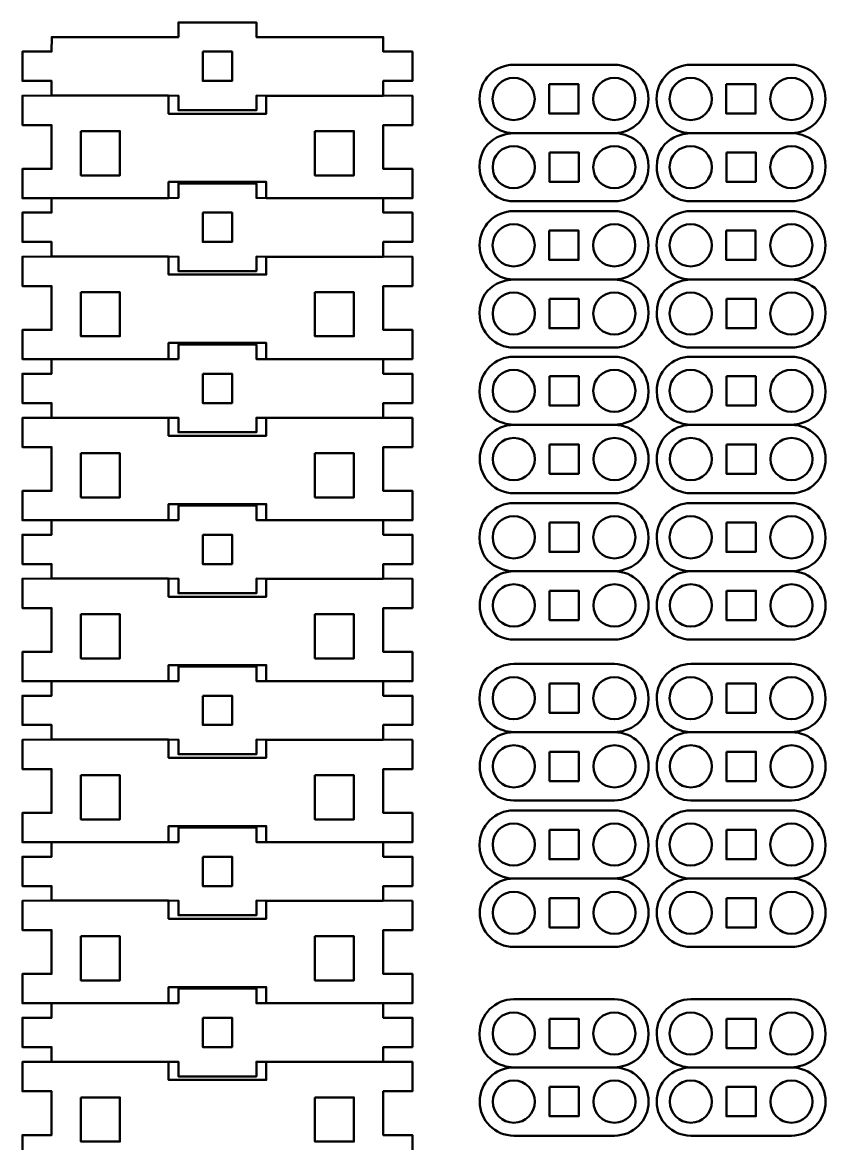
# Model space of a CAD drawing. Header units: inches. Extents: x -370 to 849, y -422 to 797.
# Drawn here: x -369 to -286.7, y -255.1 to -140.2 of the extents above; entities that cross this region are included whole.
import ezdxf

# ---------------------------------------------------------------- set-up
doc = ezdxf.new("R2010")
doc.units = ezdxf.units.IN
doc.header["$MEASUREMENT"] = 0
doc.layers.add('Layer 1', color=7, linetype='Continuous')

msp = doc.modelspace()

# ---------------------------------------------------------------- linework, layer by layer
at = {"layer": 'Layer 1', "color": 7, "lineweight": 50, "true_color": 0xffffff}
for points in [[(-369.05, -257.27), (-369.05, -254.27), (-366.05, -254.27), (-366.05, -249.77), (-369.05, -249.77), (-369.05, -246.77), (-366.05, -246.75), (-366.05, -245.25), (-369.05, -245.25), (-369.05, -242.25), (-366.05, -242.25), (-366.05, -240.75), (-369.05, -240.75), (-369.05, -237.75), (-366.05, -237.75), (-366.05, -233.26), (-369.05, -233.26), (-369.05, -230.26), (-366.05, -230.24), (-366.05, -228.74), (-369.05, -228.74), (-369.05, -225.74), (-366.05, -225.74), (-366.05, -224.25), (-369.05, -224.25), (-369.05, -221.25), (-366.05, -221.25), (-366.05, -216.76), (-369.05, -216.76), (-369.05, -213.76), (-366.05, -213.73), (-366.05, -212.23), (-369.05, -212.23), (-369.05, -209.23), (-366.05, -209.23), (-366.05, -207.75), (-369.05, -207.75), (-369.05, -204.75), (-366.05, -204.75), (-366.05, -200.25), (-369.05, -200.25), (-369.05, -197.25), (-366.05, -197.23), (-366.05, -195.73), (-369.05, -195.73), (-369.05, -192.73), (-366.05, -192.73), (-366.05, -191.24), (-369.05, -191.24), (-369.05, -188.24), (-366.05, -188.24), (-366.05, -183.75), (-369.05, -183.75), (-369.05, -180.75), (-366.05, -180.73), (-366.05, -179.23), (-369.05, -179.23), (-369.05, -176.23), (-366.05, -176.23), (-366.05, -174.73), (-369.05, -174.73), (-369.05, -171.73), (-366.05, -171.73), (-366.05, -167.24), (-369.05, -167.24), (-369.05, -164.24), (-366.05, -164.21), (-366.05, -162.71), (-369.05, -162.71), (-369.05, -159.71), (-366.05, -159.71), (-366.05, -158.23), (-369.05, -158.23), (-369.05, -155.23), (-366.05, -155.23), (-366.05, -150.73), (-369.05, -150.73), (-369.05, -147.73), (-366.05, -147.71), (-366.05, -146.21), (-369.05, -146.21), (-369.05, -143.21), (-366.05, -143.21), (-366.04, -141.71), (-353.05, -141.71), (-353.05, -140.21), (-345.05, -140.21), (-345.05, -141.71), (-332.05, -141.71), (-332.05, -143.21), (-329.05, -143.21), (-329.05, -146.21), (-332.05, -146.21), (-332.05, -147.71), (-329.05, -147.73), (-329.05, -150.73), (-332.05, -150.73), (-332.05, -155.23), (-329.05, -155.23), (-329.05, -158.23), (-332.05, -158.23), (-332.05, -159.71), (-329.05, -159.71), (-329.05, -162.71), (-332.05, -162.71), (-332.05, -164.21), (-329.05, -164.24), (-329.05, -167.24), (-332.05, -167.24), (-332.05, -171.73), (-329.05, -171.73), (-329.05, -174.73), (-332.05, -174.73), (-332.05, -176.23), (-329.05, -176.23), (-329.05, -179.23), (-332.05, -179.23), (-332.05, -180.73), (-329.05, -180.75), (-329.05, -183.75), (-332.05, -183.75), (-332.05, -188.24), (-329.05, -188.24), (-329.05, -191.24), (-332.05, -191.24), (-332.05, -192.73), (-329.05, -192.73), (-329.05, -195.73), (-332.05, -195.73), (-332.05, -197.23), (-329.05, -197.25), (-329.05, -200.25), (-332.05, -200.25), (-332.05, -204.75), (-329.05, -204.75), (-329.05, -207.75), (-332.05, -207.75), (-332.05, -209.23), (-329.05, -209.23), (-329.05, -212.23), (-332.05, -212.23), (-332.05, -213.73), (-329.05, -213.76), (-329.05, -216.76), (-332.05, -216.76), (-332.05, -221.25), (-329.05, -221.25), (-329.05, -224.25), (-332.05, -224.25), (-332.05, -225.74), (-329.05, -225.74), (-329.05, -228.74), (-332.05, -228.74), (-332.05, -230.24), (-329.05, -230.26), (-329.05, -233.26), (-332.05, -233.26), (-332.05, -237.75), (-329.05, -237.75), (-329.05, -240.75), (-332.05, -240.75), (-332.05, -242.25), (-329.05, -242.25), (-329.05, -245.25), (-332.05, -245.25), (-332.05, -246.75), (-329.05, -246.77), (-329.05, -249.77), (-332.05, -249.77), (-332.05, -254.27), (-329.05, -254.27), (-329.05, -257.27)], [(-350.55, -143.21), (-347.55, -143.21), (-347.55, -146.21), (-350.55, -146.21), (-350.55, -143.21)], [(-315.01, -146.55), (-312.01, -146.55), (-312.01, -149.56), (-315.01, -149.56), (-315.01, -146.55)], [(-296.86, -146.55), (-293.85, -146.55), (-293.85, -149.56), (-296.86, -149.56), (-296.86, -146.55)], [(-366.05, -147.71), (-354.05, -147.71)], [(-344.05, -147.73), (-344.05, -149.57), (-354.05, -149.57), (-354.05, -147.73), (-353.05, -147.71), (-353.05, -149.21), (-345.05, -149.21), (-345.05, -147.71), (-344.05, -147.73)], [(-344.05, -147.73), (-332.05, -147.73)], [(-363.05, -151.36), (-359.05, -151.36), (-359.05, -155.89), (-363.05, -155.89), (-363.05, -151.36)], [(-339.05, -151.36), (-335.05, -151.36), (-335.05, -155.89), (-339.05, -155.89), (-339.05, -151.36)], [(-308.35, -151.55), (-318.67, -151.55)], [(-290.19, -151.55), (-300.51, -151.55)], [(-315, -153.54), (-312, -153.54), (-312, -156.55), (-315, -156.55), (-315, -153.54)], [(-296.85, -153.54), (-293.84, -153.54), (-293.84, -156.55), (-296.85, -156.55), (-296.85, -153.54)], [(-354.05, -158.23), (-354.05, -156.57), (-344.05, -156.57), (-344.05, -158.23), (-345.05, -158.21), (-345.05, -156.71), (-353.05, -156.71), (-353.05, -158.21), (-354.05, -158.23)], [(-354.05, -158.23), (-366.05, -158.23)], [(-344.05, -158.23), (-332.05, -158.23)], [(-350.55, -159.71), (-347.55, -159.71), (-347.55, -162.71), (-350.55, -162.71), (-350.55, -159.71)], [(-315.01, -161.56), (-312.01, -161.56), (-312.01, -164.56), (-315.01, -164.56), (-315.01, -161.56)], [(-296.86, -161.56), (-293.85, -161.56), (-293.85, -164.56), (-296.86, -164.56), (-296.86, -161.56)], [(-366.05, -164.21), (-354.05, -164.21)], [(-344.05, -164.24), (-344.05, -166.07), (-354.05, -166.07), (-354.05, -164.24), (-353.05, -164.21), (-353.05, -165.71), (-345.05, -165.71), (-345.05, -164.21), (-344.05, -164.24)], [(-344.05, -164.24), (-332.05, -164.24)], [(-308.35, -166.56), (-318.67, -166.56)], [(-290.19, -166.56), (-300.51, -166.56)], [(-363.05, -167.87), (-359.05, -167.87), (-359.05, -172.39), (-363.05, -172.39), (-363.05, -167.87)], [(-339.05, -167.87), (-335.05, -167.87), (-335.05, -172.39), (-339.05, -172.39), (-339.05, -167.87)], [(-315, -168.55), (-312, -168.55), (-312, -171.56), (-315, -171.56), (-315, -168.55)], [(-296.85, -168.55), (-293.84, -168.55), (-293.84, -171.56), (-296.85, -171.56), (-296.85, -168.55)], [(-353.05, -174.73), (-353.05, -173.23), (-345.05, -173.23), (-345.05, -174.73), (-344.05, -174.73), (-344.05, -173.07), (-354.05, -173.07), (-354.05, -174.73), (-353.05, -174.73)], [(-366.05, -174.73), (-354.05, -174.73)], [(-332.05, -174.73), (-344.05, -174.73)], [(-350.55, -176.23), (-347.55, -176.23), (-347.55, -179.23), (-350.55, -179.23), (-350.55, -176.23)], [(-315, -176.48), (-312, -176.48), (-312, -179.48), (-315, -179.48), (-315, -176.48)], [(-296.85, -176.48), (-293.84, -176.48), (-293.84, -179.48), (-296.85, -179.48), (-296.85, -176.48)], [(-366.05, -180.73), (-354.05, -180.73)], [(-344.05, -180.75), (-344.05, -182.58), (-354.05, -182.58), (-354.05, -180.75), (-353.05, -180.73), (-353.05, -182.23), (-345.05, -182.23), (-345.05, -180.73), (-344.05, -180.75)], [(-344.05, -180.75), (-332.05, -180.75)], [(-318.65, -181.47), (-308.33, -181.47)], [(-300.5, -181.47), (-290.18, -181.47)], [(-314.99, -183.47), (-311.99, -183.47), (-311.99, -186.47), (-314.99, -186.47), (-314.99, -183.47)], [(-296.84, -183.47), (-293.83, -183.47), (-293.83, -186.47), (-296.84, -186.47), (-296.84, -183.47)], [(-363.05, -184.38), (-359.05, -184.38), (-359.05, -188.9), (-363.05, -188.9), (-363.05, -184.38)], [(-339.05, -184.38), (-335.05, -184.38), (-335.05, -188.9), (-339.05, -188.9), (-339.05, -184.38)], [(-354.05, -191.24), (-354.05, -189.58), (-344.05, -189.58), (-344.05, -191.24), (-345.05, -191.23), (-345.05, -189.73), (-353.05, -189.73), (-353.05, -191.23), (-354.05, -191.24)], [(-354.05, -191.24), (-366.05, -191.24)], [(-344.05, -191.24), (-332.05, -191.24)], [(-315, -191.48), (-312, -191.48), (-312, -194.49), (-315, -194.49), (-315, -191.48)], [(-296.85, -191.48), (-293.84, -191.48), (-293.84, -194.49), (-296.85, -194.49), (-296.85, -191.48)], [(-350.55, -192.73), (-347.55, -192.73), (-347.55, -195.73), (-350.55, -195.73), (-350.55, -192.73)], [(-318.65, -196.48), (-308.33, -196.48)], [(-300.5, -196.48), (-290.18, -196.48)], [(-366.05, -197.23), (-354.05, -197.23)], [(-344.05, -197.25), (-344.05, -199.09), (-354.05, -199.09), (-354.05, -197.25), (-353.05, -197.23), (-353.05, -198.73), (-345.05, -198.73), (-345.05, -197.23), (-344.05, -197.25)], [(-344.05, -197.25), (-332.05, -197.25)], [(-314.99, -198.47), (-311.99, -198.47), (-311.99, -201.48), (-314.99, -201.48), (-314.99, -198.47)], [(-296.84, -198.47), (-293.83, -198.47), (-293.83, -201.48), (-296.84, -201.48), (-296.84, -198.47)], [(-363.05, -200.88), (-359.05, -200.88), (-359.05, -205.41), (-363.05, -205.41), (-363.05, -200.88)], [(-339.05, -200.88), (-335.05, -200.88), (-335.05, -205.41), (-339.05, -205.41), (-339.05, -200.88)], [(-354.05, -207.75), (-354.05, -206.09), (-344.05, -206.09), (-344.05, -207.75), (-345.05, -207.73), (-345.05, -206.24), (-353.05, -206.24), (-353.05, -207.73), (-354.05, -207.75)], [(-366.05, -207.75), (-354.05, -207.75)], [(-344.05, -207.75), (-332.05, -207.75)], [(-315, -207.98), (-312, -207.98), (-312, -210.98), (-315, -210.98), (-315, -207.98)], [(-296.85, -207.98), (-293.84, -207.98), (-293.84, -210.98), (-296.85, -210.98), (-296.85, -207.98)], [(-350.55, -209.23), (-347.55, -209.23), (-347.55, -212.23), (-350.55, -212.23), (-350.55, -209.23)], [(-366.05, -213.73), (-354.05, -213.73)], [(-344.05, -213.76), (-344.05, -215.59), (-354.05, -215.59), (-354.05, -213.76), (-353.05, -213.73), (-353.05, -215.24), (-345.05, -215.24), (-345.05, -213.73), (-344.05, -213.76)], [(-344.05, -213.76), (-332.05, -213.76)], [(-318.65, -212.97), (-308.33, -212.97)], [(-300.5, -212.97), (-290.18, -212.97)], [(-314.99, -214.97), (-311.99, -214.97), (-311.99, -217.98), (-314.99, -217.98), (-314.99, -214.97)], [(-296.84, -214.97), (-293.83, -214.97), (-293.83, -217.98), (-296.84, -217.98), (-296.84, -214.97)], [(-363.05, -217.39), (-359.05, -217.39), (-359.05, -221.91), (-363.05, -221.91), (-363.05, -217.39)], [(-339.05, -217.39), (-335.05, -217.39), (-335.05, -221.91), (-339.05, -221.91), (-339.05, -217.39)], [(-354.05, -224.25), (-354.05, -222.59), (-344.05, -222.59), (-344.05, -224.25), (-345.05, -224.24), (-345.05, -222.74), (-353.05, -222.74), (-353.05, -224.24), (-354.05, -224.25)], [(-315, -222.99), (-312, -222.99), (-312, -225.99), (-315, -225.99), (-315, -222.99)], [(-296.85, -222.99), (-293.84, -222.99), (-293.84, -225.99), (-296.85, -225.99), (-296.85, -222.99)], [(-354.05, -224.25), (-366.05, -224.25)], [(-344.05, -224.25), (-332.05, -224.25)], [(-350.55, -225.74), (-347.55, -225.74), (-347.55, -228.74), (-350.55, -228.74), (-350.55, -225.74)], [(-318.65, -227.98), (-308.33, -227.98)], [(-300.5, -227.98), (-290.18, -227.98)], [(-366.05, -230.24), (-354.05, -230.24)], [(-344.05, -230.26), (-344.05, -232.09), (-354.05, -232.09), (-354.05, -230.26), (-353.05, -230.24), (-353.05, -231.74), (-345.05, -231.74), (-345.05, -230.24), (-344.05, -230.26)], [(-344.05, -230.26), (-332.05, -230.26)], [(-314.99, -229.98), (-311.99, -229.98), (-311.99, -232.98), (-314.99, -232.98), (-314.99, -229.98)], [(-296.84, -229.98), (-293.83, -229.98), (-293.83, -232.98), (-296.84, -232.98), (-296.84, -229.98)], [(-363.05, -233.89), (-359.05, -233.89), (-359.05, -238.41), (-363.05, -238.41), (-363.05, -233.89)], [(-339.05, -233.89), (-335.05, -233.89), (-335.05, -238.41), (-339.05, -238.41), (-339.05, -233.89)], [(-353.05, -240.75), (-353.05, -239.25), (-345.05, -239.25), (-345.05, -240.75), (-344.05, -240.75), (-344.05, -239.09), (-354.05, -239.09), (-354.05, -240.75), (-353.05, -240.75)], [(-366.05, -240.75), (-354.05, -240.75)], [(-332.05, -240.75), (-344.05, -240.75)], [(-350.55, -242.25), (-347.55, -242.25), (-347.55, -245.25), (-350.55, -245.25), (-350.55, -242.25)], [(-315, -242.34), (-312, -242.34), (-312, -245.35), (-315, -245.35), (-315, -242.34)], [(-296.85, -242.34), (-293.84, -242.34), (-293.84, -245.35), (-296.85, -245.35), (-296.85, -242.34)], [(-366.05, -246.75), (-354.05, -246.75)], [(-344.05, -246.77), (-344.05, -248.61), (-354.05, -248.61), (-354.05, -246.77), (-353.05, -246.75), (-353.05, -248.25), (-345.05, -248.25), (-345.05, -246.75), (-344.05, -246.77)], [(-344.05, -246.77), (-332.05, -246.77)], [(-318.65, -247.34), (-308.33, -247.34)], [(-300.5, -247.34), (-290.18, -247.34)], [(-314.99, -249.33), (-311.99, -249.33), (-311.99, -252.34), (-314.99, -252.34), (-314.99, -249.33)], [(-296.84, -249.33), (-293.83, -249.33), (-293.83, -252.34), (-296.84, -252.34), (-296.84, -249.33)], [(-363.05, -250.4), (-359.05, -250.4), (-359.05, -254.93), (-363.05, -254.93), (-363.05, -250.4)], [(-339.05, -250.4), (-335.05, -250.4), (-335.05, -254.93), (-339.05, -254.93), (-339.05, -250.4)]]:
    msp.add_lwpolyline(points, dxfattribs=at)
for points, knots in [([(-304.84, -155.05), (-304.84, -156.98), (-306.41, -158.55), (-308.34, -158.55), (-308.34, -158.55), (-318.66, -158.55), (-318.66, -158.55), (-320.59, -158.55), (-322.16, -156.98), (-322.16, -155.05), (-322.16, -151.63), (-318.67, -151.56), (-318.67, -151.56), (-320.6, -151.56), (-322.17, -149.99), (-322.17, -148.06), (-322.17, -146.12), (-320.6, -144.56), (-318.67, -144.56), (-318.67, -144.56), (-308.35, -144.56), (-308.35, -144.56), (-306.42, -144.56), (-304.85, -146.12), (-304.85, -148.06), (-304.85, -149.99), (-306.42, -151.56), (-308.35, -151.56), (-308.35, -151.55), (-304.84, -151.6), (-304.84, -155.05)], [0, 0, 0, 0, 1, 1, 1, 2, 2, 2, 3, 3, 3, 4, 4, 4, 5, 5, 5, 6, 6, 6, 7, 7, 7, 8, 8, 8, 9, 9, 9, 10, 10, 10, 10]), ([(-286.69, -155.05), (-286.69, -156.98), (-288.25, -158.55), (-290.18, -158.55), (-290.18, -158.55), (-300.51, -158.55), (-300.51, -158.55), (-302.44, -158.55), (-304, -156.98), (-304, -155.05), (-304, -151.63), (-300.51, -151.56), (-300.51, -151.56), (-302.45, -151.56), (-304.01, -149.99), (-304.01, -148.06), (-304.01, -146.12), (-302.45, -144.56), (-300.51, -144.56), (-300.51, -144.56), (-290.19, -144.56), (-290.19, -144.56), (-288.26, -144.56), (-286.69, -146.12), (-286.69, -148.06), (-286.69, -149.99), (-288.26, -151.56), (-290.19, -151.56), (-290.19, -151.55), (-286.69, -151.6), (-286.69, -155.05)], [0, 0, 0, 0, 1, 1, 1, 2, 2, 2, 3, 3, 3, 4, 4, 4, 5, 5, 5, 6, 6, 6, 7, 7, 7, 8, 8, 8, 9, 9, 9, 10, 10, 10, 10]), ([(-318.67, -145.9), (-317.48, -145.9), (-316.51, -146.86), (-316.51, -148.06), (-316.51, -149.25), (-317.48, -150.22), (-318.67, -150.22), (-319.86, -150.22), (-320.83, -149.25), (-320.83, -148.06), (-320.83, -146.86), (-319.86, -145.9), (-318.67, -145.9)], [0, 0, 0, 0, 1, 1, 1, 2, 2, 2, 3, 3, 3, 4, 4, 4, 4]), ([(-308.35, -145.9), (-307.16, -145.9), (-306.19, -146.86), (-306.19, -148.06), (-306.19, -149.25), (-307.16, -150.22), (-308.35, -150.22), (-309.54, -150.22), (-310.51, -149.25), (-310.51, -148.06), (-310.51, -146.86), (-309.54, -145.9), (-308.35, -145.9)], [0, 0, 0, 0, 1, 1, 1, 2, 2, 2, 3, 3, 3, 4, 4, 4, 4]), ([(-300.51, -145.9), (-299.32, -145.9), (-298.35, -146.86), (-298.35, -148.06), (-298.35, -149.25), (-299.32, -150.22), (-300.51, -150.22), (-301.71, -150.22), (-302.67, -149.25), (-302.67, -148.06), (-302.67, -146.86), (-301.71, -145.9), (-300.51, -145.9)], [0, 0, 0, 0, 1, 1, 1, 2, 2, 2, 3, 3, 3, 4, 4, 4, 4]), ([(-290.19, -145.9), (-289, -145.9), (-288.03, -146.86), (-288.03, -148.06), (-288.03, -149.25), (-289, -150.22), (-290.19, -150.22), (-291.39, -150.22), (-292.35, -149.25), (-292.35, -148.06), (-292.35, -146.86), (-291.39, -145.9), (-290.19, -145.9)], [0, 0, 0, 0, 1, 1, 1, 2, 2, 2, 3, 3, 3, 4, 4, 4, 4]), ([(-318.66, -152.89), (-317.47, -152.89), (-316.5, -153.85), (-316.5, -155.05), (-316.5, -156.24), (-317.47, -157.21), (-318.66, -157.21), (-319.86, -157.21), (-320.82, -156.24), (-320.82, -155.05), (-320.82, -153.85), (-319.86, -152.89), (-318.66, -152.89)], [0, 0, 0, 0, 1, 1, 1, 2, 2, 2, 3, 3, 3, 4, 4, 4, 4]), ([(-308.34, -152.89), (-307.15, -152.89), (-306.18, -153.85), (-306.18, -155.05), (-306.18, -156.24), (-307.15, -157.21), (-308.34, -157.21), (-309.53, -157.21), (-310.5, -156.24), (-310.5, -155.05), (-310.5, -153.85), (-309.53, -152.89), (-308.34, -152.89)], [0, 0, 0, 0, 1, 1, 1, 2, 2, 2, 3, 3, 3, 4, 4, 4, 4]), ([(-300.51, -152.89), (-299.31, -152.89), (-298.34, -153.85), (-298.34, -155.05), (-298.34, -156.24), (-299.31, -157.21), (-300.51, -157.21), (-301.7, -157.21), (-302.67, -156.24), (-302.67, -155.05), (-302.67, -153.85), (-301.7, -152.89), (-300.51, -152.89)], [0, 0, 0, 0, 1, 1, 1, 2, 2, 2, 3, 3, 3, 4, 4, 4, 4]), ([(-290.18, -152.89), (-288.99, -152.89), (-288.02, -153.85), (-288.02, -155.05), (-288.02, -156.24), (-288.99, -157.21), (-290.18, -157.21), (-291.38, -157.21), (-292.35, -156.24), (-292.35, -155.05), (-292.35, -153.85), (-291.38, -152.89), (-290.18, -152.89)], [0, 0, 0, 0, 1, 1, 1, 2, 2, 2, 3, 3, 3, 4, 4, 4, 4]), ([(-304.84, -170.05), (-304.84, -171.99), (-306.41, -173.55), (-308.34, -173.55), (-308.34, -173.55), (-318.66, -173.55), (-318.66, -173.55), (-320.59, -173.55), (-322.16, -171.99), (-322.16, -170.05), (-322.16, -166.64), (-318.67, -166.56), (-318.67, -166.56), (-320.6, -166.56), (-322.17, -165), (-322.17, -163.06), (-322.17, -161.13), (-320.6, -159.56), (-318.67, -159.56), (-318.67, -159.56), (-308.35, -159.56), (-308.35, -159.56), (-306.42, -159.56), (-304.85, -161.13), (-304.85, -163.06), (-304.85, -165), (-306.42, -166.56), (-308.35, -166.56), (-308.35, -166.56), (-304.84, -166.61), (-304.84, -170.05)], [0, 0, 0, 0, 1, 1, 1, 2, 2, 2, 3, 3, 3, 4, 4, 4, 5, 5, 5, 6, 6, 6, 7, 7, 7, 8, 8, 8, 9, 9, 9, 10, 10, 10, 10]), ([(-286.69, -170.05), (-286.69, -171.99), (-288.25, -173.55), (-290.18, -173.55), (-290.18, -173.55), (-300.51, -173.55), (-300.51, -173.55), (-302.44, -173.55), (-304, -171.99), (-304, -170.05), (-304, -166.64), (-300.51, -166.56), (-300.51, -166.56), (-302.45, -166.56), (-304.01, -165), (-304.01, -163.06), (-304.01, -161.13), (-302.45, -159.56), (-300.51, -159.56), (-300.51, -159.56), (-290.19, -159.56), (-290.19, -159.56), (-288.26, -159.56), (-286.69, -161.13), (-286.69, -163.06), (-286.69, -165), (-288.26, -166.56), (-290.19, -166.56), (-290.19, -166.56), (-286.69, -166.61), (-286.69, -170.05)], [0, 0, 0, 0, 1, 1, 1, 2, 2, 2, 3, 3, 3, 4, 4, 4, 5, 5, 5, 6, 6, 6, 7, 7, 7, 8, 8, 8, 9, 9, 9, 10, 10, 10, 10]), ([(-318.67, -160.9), (-317.48, -160.9), (-316.51, -161.87), (-316.51, -163.06), (-316.51, -164.26), (-317.48, -165.22), (-318.67, -165.22), (-319.86, -165.22), (-320.83, -164.26), (-320.83, -163.06), (-320.83, -161.87), (-319.86, -160.9), (-318.67, -160.9)], [0, 0, 0, 0, 1, 1, 1, 2, 2, 2, 3, 3, 3, 4, 4, 4, 4]), ([(-308.35, -160.9), (-307.16, -160.9), (-306.19, -161.87), (-306.19, -163.06), (-306.19, -164.26), (-307.16, -165.22), (-308.35, -165.22), (-309.54, -165.22), (-310.51, -164.26), (-310.51, -163.06), (-310.51, -161.87), (-309.54, -160.9), (-308.35, -160.9)], [0, 0, 0, 0, 1, 1, 1, 2, 2, 2, 3, 3, 3, 4, 4, 4, 4]), ([(-300.51, -160.9), (-299.32, -160.9), (-298.35, -161.87), (-298.35, -163.06), (-298.35, -164.26), (-299.32, -165.22), (-300.51, -165.22), (-301.71, -165.22), (-302.67, -164.26), (-302.67, -163.06), (-302.67, -161.87), (-301.71, -160.9), (-300.51, -160.9)], [0, 0, 0, 0, 1, 1, 1, 2, 2, 2, 3, 3, 3, 4, 4, 4, 4]), ([(-290.19, -160.9), (-289, -160.9), (-288.03, -161.87), (-288.03, -163.06), (-288.03, -164.26), (-289, -165.22), (-290.19, -165.22), (-291.39, -165.22), (-292.35, -164.26), (-292.35, -163.06), (-292.35, -161.87), (-291.39, -160.9), (-290.19, -160.9)], [0, 0, 0, 0, 1, 1, 1, 2, 2, 2, 3, 3, 3, 4, 4, 4, 4]), ([(-318.66, -167.89), (-317.47, -167.89), (-316.5, -168.86), (-316.5, -170.06), (-316.5, -171.25), (-317.47, -172.22), (-318.66, -172.22), (-319.86, -172.22), (-320.82, -171.25), (-320.82, -170.06), (-320.82, -168.86), (-319.86, -167.89), (-318.66, -167.89)], [0, 0, 0, 0, 1, 1, 1, 2, 2, 2, 3, 3, 3, 4, 4, 4, 4]), ([(-308.34, -167.89), (-307.15, -167.89), (-306.18, -168.86), (-306.18, -170.06), (-306.18, -171.25), (-307.15, -172.22), (-308.34, -172.22), (-309.53, -172.22), (-310.5, -171.25), (-310.5, -170.06), (-310.5, -168.86), (-309.53, -167.89), (-308.34, -167.89)], [0, 0, 0, 0, 1, 1, 1, 2, 2, 2, 3, 3, 3, 4, 4, 4, 4]), ([(-300.51, -167.89), (-299.31, -167.89), (-298.34, -168.86), (-298.34, -170.06), (-298.34, -171.25), (-299.31, -172.22), (-300.51, -172.22), (-301.7, -172.22), (-302.67, -171.25), (-302.67, -170.06), (-302.67, -168.86), (-301.7, -167.89), (-300.51, -167.89)], [0, 0, 0, 0, 1, 1, 1, 2, 2, 2, 3, 3, 3, 4, 4, 4, 4]), ([(-290.18, -167.89), (-288.99, -167.89), (-288.02, -168.86), (-288.02, -170.06), (-288.02, -171.25), (-288.99, -172.22), (-290.18, -172.22), (-291.38, -172.22), (-292.35, -171.25), (-292.35, -170.06), (-292.35, -168.86), (-291.38, -167.89), (-290.18, -167.89)], [0, 0, 0, 0, 1, 1, 1, 2, 2, 2, 3, 3, 3, 4, 4, 4, 4]), ([(-322.16, -177.98), (-322.16, -176.05), (-320.59, -174.48), (-318.66, -174.48), (-318.66, -174.48), (-308.34, -174.48), (-308.34, -174.48), (-306.41, -174.48), (-304.84, -176.05), (-304.84, -177.98), (-304.84, -181.39), (-308.33, -181.47), (-308.33, -181.47), (-306.4, -181.47), (-304.83, -183.04), (-304.83, -184.97), (-304.83, -186.9), (-306.4, -188.47), (-308.33, -188.47), (-308.33, -188.47), (-318.65, -188.47), (-318.65, -188.47), (-320.59, -188.47), (-322.15, -186.9), (-322.15, -184.97), (-322.15, -183.04), (-320.59, -181.47), (-318.65, -181.47), (-318.65, -181.47), (-322.16, -181.42), (-322.16, -177.98)], [0, 0, 0, 0, 1, 1, 1, 2, 2, 2, 3, 3, 3, 4, 4, 4, 5, 5, 5, 6, 6, 6, 7, 7, 7, 8, 8, 8, 9, 9, 9, 10, 10, 10, 10]), ([(-304, -177.98), (-304, -176.05), (-302.44, -174.48), (-300.51, -174.48), (-300.51, -174.48), (-290.18, -174.48), (-290.18, -174.48), (-288.25, -174.48), (-286.69, -176.05), (-286.69, -177.98), (-286.69, -181.39), (-290.18, -181.47), (-290.18, -181.47), (-288.24, -181.47), (-286.68, -183.04), (-286.68, -184.97), (-286.68, -186.9), (-288.24, -188.47), (-290.18, -188.47), (-290.18, -188.47), (-300.5, -188.47), (-300.5, -188.47), (-302.43, -188.47), (-304, -186.9), (-304, -184.97), (-304, -183.04), (-302.43, -181.47), (-300.5, -181.47), (-300.5, -181.47), (-304, -181.42), (-304, -177.98)], [0, 0, 0, 0, 1, 1, 1, 2, 2, 2, 3, 3, 3, 4, 4, 4, 5, 5, 5, 6, 6, 6, 7, 7, 7, 8, 8, 8, 9, 9, 9, 10, 10, 10, 10]), ([(-318.66, -175.82), (-317.47, -175.82), (-316.5, -176.79), (-316.5, -177.98), (-316.5, -179.17), (-317.47, -180.14), (-318.66, -180.14), (-319.86, -180.14), (-320.82, -179.17), (-320.82, -177.98), (-320.82, -176.79), (-319.86, -175.82), (-318.66, -175.82)], [0, 0, 0, 0, 1, 1, 1, 2, 2, 2, 3, 3, 3, 4, 4, 4, 4]), ([(-308.34, -175.82), (-307.15, -175.82), (-306.18, -176.79), (-306.18, -177.98), (-306.18, -179.17), (-307.15, -180.14), (-308.34, -180.14), (-309.53, -180.14), (-310.5, -179.17), (-310.5, -177.98), (-310.5, -176.79), (-309.53, -175.82), (-308.34, -175.82)], [0, 0, 0, 0, 1, 1, 1, 2, 2, 2, 3, 3, 3, 4, 4, 4, 4]), ([(-300.51, -175.82), (-299.31, -175.82), (-298.34, -176.79), (-298.34, -177.98), (-298.34, -179.17), (-299.31, -180.14), (-300.51, -180.14), (-301.7, -180.14), (-302.67, -179.17), (-302.67, -177.98), (-302.67, -176.79), (-301.7, -175.82), (-300.51, -175.82)], [0, 0, 0, 0, 1, 1, 1, 2, 2, 2, 3, 3, 3, 4, 4, 4, 4]), ([(-290.18, -175.82), (-288.99, -175.82), (-288.02, -176.79), (-288.02, -177.98), (-288.02, -179.17), (-288.99, -180.14), (-290.18, -180.14), (-291.38, -180.14), (-292.35, -179.17), (-292.35, -177.98), (-292.35, -176.79), (-291.38, -175.82), (-290.18, -175.82)], [0, 0, 0, 0, 1, 1, 1, 2, 2, 2, 3, 3, 3, 4, 4, 4, 4]), ([(-318.65, -182.81), (-317.46, -182.81), (-316.49, -183.78), (-316.49, -184.97), (-316.49, -186.16), (-317.46, -187.13), (-318.65, -187.13), (-319.85, -187.13), (-320.81, -186.16), (-320.81, -184.97), (-320.81, -183.78), (-319.85, -182.81), (-318.65, -182.81)], [0, 0, 0, 0, 1, 1, 1, 2, 2, 2, 3, 3, 3, 4, 4, 4, 4]), ([(-308.33, -182.81), (-307.14, -182.81), (-306.17, -183.78), (-306.17, -184.97), (-306.17, -186.16), (-307.14, -187.13), (-308.33, -187.13), (-309.53, -187.13), (-310.49, -186.16), (-310.49, -184.97), (-310.49, -183.78), (-309.53, -182.81), (-308.33, -182.81)], [0, 0, 0, 0, 1, 1, 1, 2, 2, 2, 3, 3, 3, 4, 4, 4, 4]), ([(-300.5, -182.81), (-299.3, -182.81), (-298.34, -183.78), (-298.34, -184.97), (-298.34, -186.16), (-299.3, -187.13), (-300.5, -187.13), (-301.69, -187.13), (-302.66, -186.16), (-302.66, -184.97), (-302.66, -183.78), (-301.69, -182.81), (-300.5, -182.81)], [0, 0, 0, 0, 1, 1, 1, 2, 2, 2, 3, 3, 3, 4, 4, 4, 4]), ([(-290.18, -182.81), (-288.98, -182.81), (-288.02, -183.78), (-288.02, -184.97), (-288.02, -186.16), (-288.98, -187.13), (-290.18, -187.13), (-291.37, -187.13), (-292.34, -186.16), (-292.34, -184.97), (-292.34, -183.78), (-291.37, -182.81), (-290.18, -182.81)], [0, 0, 0, 0, 1, 1, 1, 2, 2, 2, 3, 3, 3, 4, 4, 4, 4]), ([(-322.16, -192.98), (-322.16, -191.05), (-320.59, -189.49), (-318.66, -189.49), (-318.66, -189.49), (-308.34, -189.49), (-308.34, -189.49), (-306.41, -189.49), (-304.84, -191.05), (-304.84, -192.98), (-304.84, -196.4), (-308.33, -196.48), (-308.33, -196.48), (-306.4, -196.48), (-304.83, -198.04), (-304.83, -199.98), (-304.83, -201.91), (-306.4, -203.47), (-308.33, -203.47), (-308.33, -203.47), (-318.65, -203.47), (-318.65, -203.47), (-320.59, -203.47), (-322.15, -201.91), (-322.15, -199.98), (-322.15, -198.04), (-320.59, -196.48), (-318.65, -196.48), (-318.65, -196.48), (-322.16, -196.43), (-322.16, -192.98)], [0, 0, 0, 0, 1, 1, 1, 2, 2, 2, 3, 3, 3, 4, 4, 4, 5, 5, 5, 6, 6, 6, 7, 7, 7, 8, 8, 8, 9, 9, 9, 10, 10, 10, 10]), ([(-304, -192.98), (-304, -191.05), (-302.44, -189.49), (-300.51, -189.49), (-300.51, -189.49), (-290.18, -189.49), (-290.18, -189.49), (-288.25, -189.49), (-286.69, -191.05), (-286.69, -192.98), (-286.69, -196.4), (-290.18, -196.48), (-290.18, -196.48), (-288.24, -196.48), (-286.68, -198.04), (-286.68, -199.98), (-286.68, -201.91), (-288.24, -203.47), (-290.18, -203.47), (-290.18, -203.47), (-300.5, -203.47), (-300.5, -203.47), (-302.43, -203.47), (-304, -201.91), (-304, -199.98), (-304, -198.04), (-302.43, -196.48), (-300.5, -196.48), (-300.5, -196.48), (-304, -196.43), (-304, -192.98)], [0, 0, 0, 0, 1, 1, 1, 2, 2, 2, 3, 3, 3, 4, 4, 4, 5, 5, 5, 6, 6, 6, 7, 7, 7, 8, 8, 8, 9, 9, 9, 10, 10, 10, 10]), ([(-318.66, -190.82), (-317.47, -190.82), (-316.5, -191.79), (-316.5, -192.99), (-316.5, -194.18), (-317.47, -195.15), (-318.66, -195.15), (-319.86, -195.15), (-320.82, -194.18), (-320.82, -192.99), (-320.82, -191.79), (-319.86, -190.82), (-318.66, -190.82)], [0, 0, 0, 0, 1, 1, 1, 2, 2, 2, 3, 3, 3, 4, 4, 4, 4]), ([(-308.34, -190.82), (-307.15, -190.82), (-306.18, -191.79), (-306.18, -192.99), (-306.18, -194.18), (-307.15, -195.15), (-308.34, -195.15), (-309.53, -195.15), (-310.5, -194.18), (-310.5, -192.99), (-310.5, -191.79), (-309.53, -190.82), (-308.34, -190.82)], [0, 0, 0, 0, 1, 1, 1, 2, 2, 2, 3, 3, 3, 4, 4, 4, 4]), ([(-300.51, -190.82), (-299.31, -190.82), (-298.34, -191.79), (-298.34, -192.99), (-298.34, -194.18), (-299.31, -195.15), (-300.51, -195.15), (-301.7, -195.15), (-302.67, -194.18), (-302.67, -192.99), (-302.67, -191.79), (-301.7, -190.82), (-300.51, -190.82)], [0, 0, 0, 0, 1, 1, 1, 2, 2, 2, 3, 3, 3, 4, 4, 4, 4]), ([(-290.18, -190.82), (-288.99, -190.82), (-288.02, -191.79), (-288.02, -192.99), (-288.02, -194.18), (-288.99, -195.15), (-290.18, -195.15), (-291.38, -195.15), (-292.35, -194.18), (-292.35, -192.99), (-292.35, -191.79), (-291.38, -190.82), (-290.18, -190.82)], [0, 0, 0, 0, 1, 1, 1, 2, 2, 2, 3, 3, 3, 4, 4, 4, 4]), ([(-318.65, -197.81), (-317.46, -197.81), (-316.49, -198.78), (-316.49, -199.97), (-316.49, -201.17), (-317.46, -202.14), (-318.65, -202.14), (-319.85, -202.14), (-320.81, -201.17), (-320.81, -199.97), (-320.81, -198.78), (-319.85, -197.81), (-318.65, -197.81)], [0, 0, 0, 0, 1, 1, 1, 2, 2, 2, 3, 3, 3, 4, 4, 4, 4]), ([(-308.33, -197.81), (-307.14, -197.81), (-306.17, -198.78), (-306.17, -199.97), (-306.17, -201.17), (-307.14, -202.14), (-308.33, -202.14), (-309.53, -202.14), (-310.49, -201.17), (-310.49, -199.97), (-310.49, -198.78), (-309.53, -197.81), (-308.33, -197.81)], [0, 0, 0, 0, 1, 1, 1, 2, 2, 2, 3, 3, 3, 4, 4, 4, 4]), ([(-300.5, -197.81), (-299.3, -197.81), (-298.34, -198.78), (-298.34, -199.97), (-298.34, -201.17), (-299.3, -202.14), (-300.5, -202.14), (-301.69, -202.14), (-302.66, -201.17), (-302.66, -199.97), (-302.66, -198.78), (-301.69, -197.81), (-300.5, -197.81)], [0, 0, 0, 0, 1, 1, 1, 2, 2, 2, 3, 3, 3, 4, 4, 4, 4]), ([(-290.18, -197.81), (-288.98, -197.81), (-288.02, -198.78), (-288.02, -199.97), (-288.02, -201.17), (-288.98, -202.14), (-290.18, -202.14), (-291.37, -202.14), (-292.34, -201.17), (-292.34, -199.97), (-292.34, -198.78), (-291.37, -197.81), (-290.18, -197.81)], [0, 0, 0, 0, 1, 1, 1, 2, 2, 2, 3, 3, 3, 4, 4, 4, 4]), ([(-322.16, -209.48), (-322.16, -207.55), (-320.59, -205.98), (-318.66, -205.98), (-318.66, -205.98), (-308.34, -205.98), (-308.34, -205.98), (-306.41, -205.98), (-304.84, -207.55), (-304.84, -209.48), (-304.84, -212.9), (-308.33, -212.97), (-308.33, -212.97), (-306.4, -212.97), (-304.83, -214.54), (-304.83, -216.47), (-304.83, -218.4), (-306.4, -219.97), (-308.33, -219.97), (-308.33, -219.97), (-318.65, -219.97), (-318.65, -219.97), (-320.59, -219.97), (-322.15, -218.4), (-322.15, -216.47), (-322.15, -214.54), (-320.59, -212.97), (-318.65, -212.97), (-318.65, -212.97), (-322.16, -212.92), (-322.16, -209.48)], [0, 0, 0, 0, 1, 1, 1, 2, 2, 2, 3, 3, 3, 4, 4, 4, 5, 5, 5, 6, 6, 6, 7, 7, 7, 8, 8, 8, 9, 9, 9, 10, 10, 10, 10]), ([(-304, -209.48), (-304, -207.55), (-302.44, -205.98), (-300.51, -205.98), (-300.51, -205.98), (-290.18, -205.98), (-290.18, -205.98), (-288.25, -205.98), (-286.69, -207.55), (-286.69, -209.48), (-286.69, -212.9), (-290.18, -212.97), (-290.18, -212.97), (-288.24, -212.97), (-286.68, -214.54), (-286.68, -216.47), (-286.68, -218.4), (-288.24, -219.97), (-290.18, -219.97), (-290.18, -219.97), (-300.5, -219.97), (-300.5, -219.97), (-302.43, -219.97), (-304, -218.4), (-304, -216.47), (-304, -214.54), (-302.43, -212.97), (-300.5, -212.97), (-300.5, -212.97), (-304, -212.92), (-304, -209.48)], [0, 0, 0, 0, 1, 1, 1, 2, 2, 2, 3, 3, 3, 4, 4, 4, 5, 5, 5, 6, 6, 6, 7, 7, 7, 8, 8, 8, 9, 9, 9, 10, 10, 10, 10]), ([(-318.66, -207.32), (-317.47, -207.32), (-316.5, -208.29), (-316.5, -209.48), (-316.5, -210.67), (-317.47, -211.64), (-318.66, -211.64), (-319.86, -211.64), (-320.82, -210.67), (-320.82, -209.48), (-320.82, -208.29), (-319.86, -207.32), (-318.66, -207.32)], [0, 0, 0, 0, 1, 1, 1, 2, 2, 2, 3, 3, 3, 4, 4, 4, 4]), ([(-308.34, -207.32), (-307.15, -207.32), (-306.18, -208.29), (-306.18, -209.48), (-306.18, -210.67), (-307.15, -211.64), (-308.34, -211.64), (-309.53, -211.64), (-310.5, -210.67), (-310.5, -209.48), (-310.5, -208.29), (-309.53, -207.32), (-308.34, -207.32)], [0, 0, 0, 0, 1, 1, 1, 2, 2, 2, 3, 3, 3, 4, 4, 4, 4]), ([(-300.51, -207.32), (-299.31, -207.32), (-298.34, -208.29), (-298.34, -209.48), (-298.34, -210.67), (-299.31, -211.64), (-300.51, -211.64), (-301.7, -211.64), (-302.67, -210.67), (-302.67, -209.48), (-302.67, -208.29), (-301.7, -207.32), (-300.51, -207.32)], [0, 0, 0, 0, 1, 1, 1, 2, 2, 2, 3, 3, 3, 4, 4, 4, 4]), ([(-290.18, -207.32), (-288.99, -207.32), (-288.02, -208.29), (-288.02, -209.48), (-288.02, -210.67), (-288.99, -211.64), (-290.18, -211.64), (-291.38, -211.64), (-292.35, -210.67), (-292.35, -209.48), (-292.35, -208.29), (-291.38, -207.32), (-290.18, -207.32)], [0, 0, 0, 0, 1, 1, 1, 2, 2, 2, 3, 3, 3, 4, 4, 4, 4]), ([(-318.65, -214.31), (-317.46, -214.31), (-316.49, -215.28), (-316.49, -216.47), (-316.49, -217.67), (-317.46, -218.63), (-318.65, -218.63), (-319.85, -218.63), (-320.81, -217.67), (-320.81, -216.47), (-320.81, -215.28), (-319.85, -214.31), (-318.65, -214.31)], [0, 0, 0, 0, 1, 1, 1, 2, 2, 2, 3, 3, 3, 4, 4, 4, 4]), ([(-308.33, -214.31), (-307.14, -214.31), (-306.17, -215.28), (-306.17, -216.47), (-306.17, -217.67), (-307.14, -218.63), (-308.33, -218.63), (-309.53, -218.63), (-310.49, -217.67), (-310.49, -216.47), (-310.49, -215.28), (-309.53, -214.31), (-308.33, -214.31)], [0, 0, 0, 0, 1, 1, 1, 2, 2, 2, 3, 3, 3, 4, 4, 4, 4]), ([(-300.5, -214.31), (-299.3, -214.31), (-298.34, -215.28), (-298.34, -216.47), (-298.34, -217.67), (-299.3, -218.63), (-300.5, -218.63), (-301.69, -218.63), (-302.66, -217.67), (-302.66, -216.47), (-302.66, -215.28), (-301.69, -214.31), (-300.5, -214.31)], [0, 0, 0, 0, 1, 1, 1, 2, 2, 2, 3, 3, 3, 4, 4, 4, 4]), ([(-290.18, -214.31), (-288.98, -214.31), (-288.02, -215.28), (-288.02, -216.47), (-288.02, -217.67), (-288.98, -218.63), (-290.18, -218.63), (-291.37, -218.63), (-292.34, -217.67), (-292.34, -216.47), (-292.34, -215.28), (-291.37, -214.31), (-290.18, -214.31)], [0, 0, 0, 0, 1, 1, 1, 2, 2, 2, 3, 3, 3, 4, 4, 4, 4]), ([(-322.16, -224.49), (-322.16, -222.55), (-320.59, -220.99), (-318.66, -220.99), (-318.66, -220.99), (-308.34, -220.99), (-308.34, -220.99), (-306.41, -220.99), (-304.84, -222.55), (-304.84, -224.49), (-304.84, -227.9), (-308.33, -227.98), (-308.33, -227.98), (-306.4, -227.98), (-304.83, -229.54), (-304.83, -231.48), (-304.83, -233.41), (-306.4, -234.98), (-308.33, -234.98), (-308.33, -234.98), (-318.65, -234.98), (-318.65, -234.98), (-320.59, -234.98), (-322.15, -233.41), (-322.15, -231.48), (-322.15, -229.54), (-320.59, -227.98), (-318.65, -227.98), (-318.65, -227.98), (-322.16, -227.93), (-322.16, -224.49)], [0, 0, 0, 0, 1, 1, 1, 2, 2, 2, 3, 3, 3, 4, 4, 4, 5, 5, 5, 6, 6, 6, 7, 7, 7, 8, 8, 8, 9, 9, 9, 10, 10, 10, 10]), ([(-304, -224.49), (-304, -222.55), (-302.44, -220.99), (-300.51, -220.99), (-300.51, -220.99), (-290.18, -220.99), (-290.18, -220.99), (-288.25, -220.99), (-286.69, -222.55), (-286.69, -224.49), (-286.69, -227.9), (-290.18, -227.98), (-290.18, -227.98), (-288.24, -227.98), (-286.68, -229.54), (-286.68, -231.48), (-286.68, -233.41), (-288.24, -234.98), (-290.18, -234.98), (-290.18, -234.98), (-300.5, -234.98), (-300.5, -234.98), (-302.43, -234.98), (-304, -233.41), (-304, -231.48), (-304, -229.54), (-302.43, -227.98), (-300.5, -227.98), (-300.5, -227.98), (-304, -227.93), (-304, -224.49)], [0, 0, 0, 0, 1, 1, 1, 2, 2, 2, 3, 3, 3, 4, 4, 4, 5, 5, 5, 6, 6, 6, 7, 7, 7, 8, 8, 8, 9, 9, 9, 10, 10, 10, 10]), ([(-318.66, -222.33), (-317.47, -222.33), (-316.5, -223.29), (-316.5, -224.49), (-316.5, -225.68), (-317.47, -226.65), (-318.66, -226.65), (-319.86, -226.65), (-320.82, -225.68), (-320.82, -224.49), (-320.82, -223.29), (-319.86, -222.33), (-318.66, -222.33)], [0, 0, 0, 0, 1, 1, 1, 2, 2, 2, 3, 3, 3, 4, 4, 4, 4]), ([(-308.34, -222.33), (-307.15, -222.33), (-306.18, -223.29), (-306.18, -224.49), (-306.18, -225.68), (-307.15, -226.65), (-308.34, -226.65), (-309.53, -226.65), (-310.5, -225.68), (-310.5, -224.49), (-310.5, -223.29), (-309.53, -222.33), (-308.34, -222.33)], [0, 0, 0, 0, 1, 1, 1, 2, 2, 2, 3, 3, 3, 4, 4, 4, 4]), ([(-300.51, -222.33), (-299.31, -222.33), (-298.34, -223.29), (-298.34, -224.49), (-298.34, -225.68), (-299.31, -226.65), (-300.51, -226.65), (-301.7, -226.65), (-302.67, -225.68), (-302.67, -224.49), (-302.67, -223.29), (-301.7, -222.33), (-300.51, -222.33)], [0, 0, 0, 0, 1, 1, 1, 2, 2, 2, 3, 3, 3, 4, 4, 4, 4]), ([(-290.18, -222.33), (-288.99, -222.33), (-288.02, -223.29), (-288.02, -224.49), (-288.02, -225.68), (-288.99, -226.65), (-290.18, -226.65), (-291.38, -226.65), (-292.35, -225.68), (-292.35, -224.49), (-292.35, -223.29), (-291.38, -222.33), (-290.18, -222.33)], [0, 0, 0, 0, 1, 1, 1, 2, 2, 2, 3, 3, 3, 4, 4, 4, 4]), ([(-318.65, -229.32), (-317.46, -229.32), (-316.49, -230.28), (-316.49, -231.48), (-316.49, -232.67), (-317.46, -233.64), (-318.65, -233.64), (-319.85, -233.64), (-320.81, -232.67), (-320.81, -231.48), (-320.81, -230.28), (-319.85, -229.32), (-318.65, -229.32)], [0, 0, 0, 0, 1, 1, 1, 2, 2, 2, 3, 3, 3, 4, 4, 4, 4]), ([(-308.33, -229.32), (-307.14, -229.32), (-306.17, -230.28), (-306.17, -231.48), (-306.17, -232.67), (-307.14, -233.64), (-308.33, -233.64), (-309.53, -233.64), (-310.49, -232.67), (-310.49, -231.48), (-310.49, -230.28), (-309.53, -229.32), (-308.33, -229.32)], [0, 0, 0, 0, 1, 1, 1, 2, 2, 2, 3, 3, 3, 4, 4, 4, 4]), ([(-300.5, -229.32), (-299.3, -229.32), (-298.34, -230.28), (-298.34, -231.48), (-298.34, -232.67), (-299.3, -233.64), (-300.5, -233.64), (-301.69, -233.64), (-302.66, -232.67), (-302.66, -231.48), (-302.66, -230.28), (-301.69, -229.32), (-300.5, -229.32)], [0, 0, 0, 0, 1, 1, 1, 2, 2, 2, 3, 3, 3, 4, 4, 4, 4]), ([(-290.18, -229.32), (-288.98, -229.32), (-288.02, -230.28), (-288.02, -231.48), (-288.02, -232.67), (-288.98, -233.64), (-290.18, -233.64), (-291.37, -233.64), (-292.34, -232.67), (-292.34, -231.48), (-292.34, -230.28), (-291.37, -229.32), (-290.18, -229.32)], [0, 0, 0, 0, 1, 1, 1, 2, 2, 2, 3, 3, 3, 4, 4, 4, 4]), ([(-322.16, -243.85), (-322.16, -241.91), (-320.59, -240.35), (-318.66, -240.35), (-318.66, -240.35), (-308.34, -240.35), (-308.34, -240.35), (-306.41, -240.35), (-304.84, -241.91), (-304.84, -243.85), (-304.84, -247.26), (-308.33, -247.34), (-308.33, -247.34), (-306.4, -247.34), (-304.83, -248.9), (-304.83, -250.84), (-304.83, -252.77), (-306.4, -254.33), (-308.33, -254.33), (-308.33, -254.33), (-318.65, -254.33), (-318.65, -254.33), (-320.59, -254.33), (-322.15, -252.77), (-322.15, -250.84), (-322.15, -248.9), (-320.59, -247.34), (-318.65, -247.34), (-318.65, -247.34), (-322.16, -247.29), (-322.16, -243.85)], [0, 0, 0, 0, 1, 1, 1, 2, 2, 2, 3, 3, 3, 4, 4, 4, 5, 5, 5, 6, 6, 6, 7, 7, 7, 8, 8, 8, 9, 9, 9, 10, 10, 10, 10]), ([(-304, -243.85), (-304, -241.91), (-302.44, -240.35), (-300.51, -240.35), (-300.51, -240.35), (-290.18, -240.35), (-290.18, -240.35), (-288.25, -240.35), (-286.69, -241.91), (-286.69, -243.85), (-286.69, -247.26), (-290.18, -247.34), (-290.18, -247.34), (-288.24, -247.34), (-286.68, -248.9), (-286.68, -250.84), (-286.68, -252.77), (-288.24, -254.33), (-290.18, -254.33), (-290.18, -254.33), (-300.5, -254.33), (-300.5, -254.33), (-302.43, -254.33), (-304, -252.77), (-304, -250.84), (-304, -248.9), (-302.43, -247.34), (-300.5, -247.34), (-300.5, -247.34), (-304, -247.29), (-304, -243.85)], [0, 0, 0, 0, 1, 1, 1, 2, 2, 2, 3, 3, 3, 4, 4, 4, 5, 5, 5, 6, 6, 6, 7, 7, 7, 8, 8, 8, 9, 9, 9, 10, 10, 10, 10]), ([(-318.66, -241.69), (-317.47, -241.69), (-316.5, -242.65), (-316.5, -243.85), (-316.5, -245.04), (-317.47, -246.01), (-318.66, -246.01), (-319.86, -246.01), (-320.82, -245.04), (-320.82, -243.85), (-320.82, -242.65), (-319.86, -241.69), (-318.66, -241.69)], [0, 0, 0, 0, 1, 1, 1, 2, 2, 2, 3, 3, 3, 4, 4, 4, 4]), ([(-308.34, -241.69), (-307.15, -241.69), (-306.18, -242.65), (-306.18, -243.85), (-306.18, -245.04), (-307.15, -246.01), (-308.34, -246.01), (-309.53, -246.01), (-310.5, -245.04), (-310.5, -243.85), (-310.5, -242.65), (-309.53, -241.69), (-308.34, -241.69)], [0, 0, 0, 0, 1, 1, 1, 2, 2, 2, 3, 3, 3, 4, 4, 4, 4]), ([(-300.51, -241.69), (-299.31, -241.69), (-298.34, -242.65), (-298.34, -243.85), (-298.34, -245.04), (-299.31, -246.01), (-300.51, -246.01), (-301.7, -246.01), (-302.67, -245.04), (-302.67, -243.85), (-302.67, -242.65), (-301.7, -241.69), (-300.51, -241.69)], [0, 0, 0, 0, 1, 1, 1, 2, 2, 2, 3, 3, 3, 4, 4, 4, 4]), ([(-290.18, -241.69), (-288.99, -241.69), (-288.02, -242.65), (-288.02, -243.85), (-288.02, -245.04), (-288.99, -246.01), (-290.18, -246.01), (-291.38, -246.01), (-292.35, -245.04), (-292.35, -243.85), (-292.35, -242.65), (-291.38, -241.69), (-290.18, -241.69)], [0, 0, 0, 0, 1, 1, 1, 2, 2, 2, 3, 3, 3, 4, 4, 4, 4]), ([(-318.65, -248.68), (-317.46, -248.68), (-316.49, -249.64), (-316.49, -250.84), (-316.49, -252.03), (-317.46, -253), (-318.65, -253), (-319.85, -253), (-320.81, -252.03), (-320.81, -250.84), (-320.81, -249.64), (-319.85, -248.68), (-318.65, -248.68)], [0, 0, 0, 0, 1, 1, 1, 2, 2, 2, 3, 3, 3, 4, 4, 4, 4]), ([(-308.33, -248.68), (-307.14, -248.68), (-306.17, -249.64), (-306.17, -250.84), (-306.17, -252.03), (-307.14, -253), (-308.33, -253), (-309.53, -253), (-310.49, -252.03), (-310.49, -250.84), (-310.49, -249.64), (-309.53, -248.68), (-308.33, -248.68)], [0, 0, 0, 0, 1, 1, 1, 2, 2, 2, 3, 3, 3, 4, 4, 4, 4]), ([(-300.5, -248.68), (-299.3, -248.68), (-298.34, -249.64), (-298.34, -250.84), (-298.34, -252.03), (-299.3, -253), (-300.5, -253), (-301.69, -253), (-302.66, -252.03), (-302.66, -250.84), (-302.66, -249.64), (-301.69, -248.68), (-300.5, -248.68)], [0, 0, 0, 0, 1, 1, 1, 2, 2, 2, 3, 3, 3, 4, 4, 4, 4]), ([(-290.18, -248.68), (-288.98, -248.68), (-288.02, -249.64), (-288.02, -250.84), (-288.02, -252.03), (-288.98, -253), (-290.18, -253), (-291.37, -253), (-292.34, -252.03), (-292.34, -250.84), (-292.34, -249.64), (-291.37, -248.68), (-290.18, -248.68)], [0, 0, 0, 0, 1, 1, 1, 2, 2, 2, 3, 3, 3, 4, 4, 4, 4])]:
    msp.add_open_spline(points, degree=3, knots=knots, dxfattribs=at)

doc.saveas('drawing.dxf')
